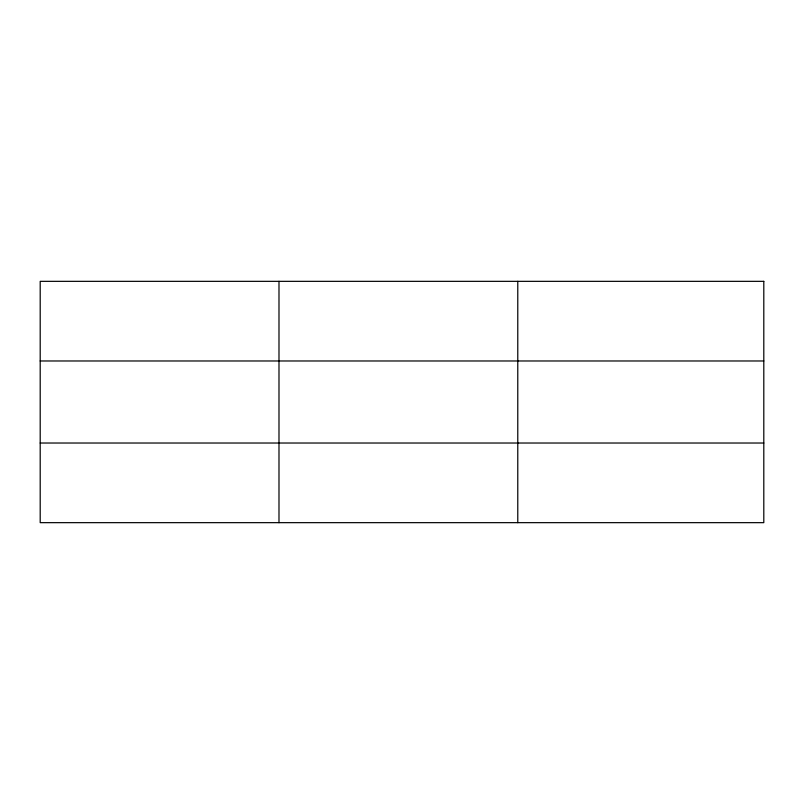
<?xml version="1.0" encoding="UTF-8"?>
<svg xmlns="http://www.w3.org/2000/svg" width="804" height="804" viewBox="0 0 804 804"><rect width="100%" height="100%" fill="white"/><g stroke="black" fill="none" stroke-linecap="round" stroke-linejoin="round"><path stroke-width="1.21" d="M278.988 281.34L278.988 522.66M517.776 281.34L517.776 522.66M40.2 360.976L763.8 360.976M40.2 443.024L763.8 443.024M763.8 281.34L763.8 522.66L40.2 522.66L40.2 281.34L763.8 281.34"/></g></svg>
